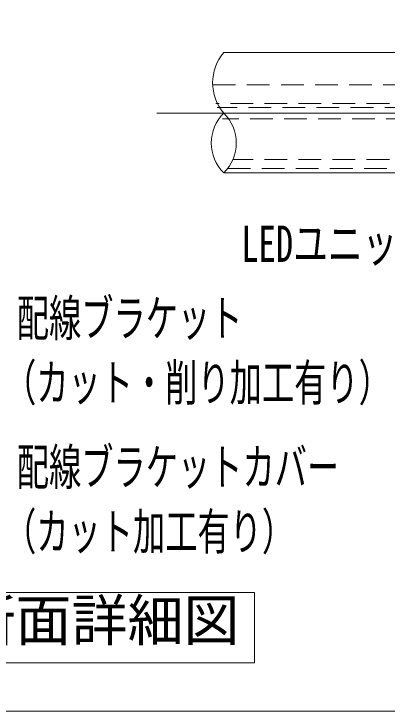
# Model space of a CAD drawing. Units: millimetres, scale not verified. Extents: x -1002 to 998, y -692 to 692.
# Drawn here: x -446.7 to -348.1, y -692.5 to -508.3 of the extents above; entities that cross this region are included whole.
import ezdxf
from ezdxf.enums import TextEntityAlignment as Align

# ---------------------------------------------------------------- set-up
doc = ezdxf.new("R2010")
doc.units = ezdxf.units.MM
doc.header["$LTSCALE"] = 5
doc.linetypes.add('DASHED1', pattern=[1.8, 1.2, -0.6])
for name, color, linetype, lineweight in [('0-0_zumenwaku', 6, 'Continuous', 9), ('0-2_center', 5, 'Continuous', 9), ('0-3_1', 3, 'Continuous', 9), ('0-8_2', 4, 'Continuous', 9), ('0-A_GRE_SSD', 134, 'DASHED1', 9), ('0-F_SUNPO', 134, 'DASHED1', 9), ('1-0_BLU_SSD', 134, 'DASHED1', 9), ('1-1_YEL_SSD', 2, 'DASHED1', 9), ('1-A_3', 2, 'Continuous', 9), ('2-1_08文字', 2, 'Continuous', 9)]:
    doc.layers.add(name, color=color, linetype=linetype, lineweight=lineweight)
doc.layers.add('0-1_moji', color=2, linetype='Continuous')
doc.styles.add('ＭＳ ゴシック', font='')
doc.styles.add('ＭＳ Ｐゴシック', font='')
doc.styles.get('ＭＳ ゴシック').set_extended_font_data('MS Gothic')
doc.styles.get('ＭＳ Ｐゴシック').set_extended_font_data('MS PGothic')

msp = doc.modelspace()

# ---------------------------------------------------------------- linework, layer by layer
at = {"layer": '0-0_zumenwaku'}
msp.add_lwpolyline([(-1002.258, -692.5), (997.742, -692.5), (997.742, 692.5), (-1002.258, 692.5)], close=True, dxfattribs=at)
at = {"layer": '0-2_center'}
msp.add_line((-408.893, -534.533), (503.374, -534.533), dxfattribs=at)
at = {"layer": '0-3_1'}
for p, q in [((105.67, -518.533), (-391.237, -518.533)), ((-391.237, -550.337), (105.67, -550.337))]:
    msp.add_line(p, q, dxfattribs=at)
at = {"layer": '0-8_2'}
for centre, radius, start, end in [((-381.803, -526.533), 12.37, 139.70266, 220.29734), ((-383.457, -542.435), 11.089, 134.55402, 225.44598), ((-399.017, -542.435), 11.089, 314.55402, 45.44598)]:
    msp.add_arc(centre, radius, start, end, dxfattribs=at)
at = {"layer": '0-A_GRE_SSD'}
for p, q in [((-198.712, -533.033), (-392.993, -533.033)), ((-198.298, -536.033), (-391.547, -536.033))]:
    msp.add_line(p, q, dxfattribs=at)
at = {"layer": '0-F_SUNPO'}
msp.add_line((-394.109, -527.033), (-91.987, -527.033), dxfattribs=at)
at = {"layer": '1-0_BLU_SSD'}
msp.add_line((-390.179, -549.133), (-194.487, -549.133), dxfattribs=at)
at = {"layer": '1-1_YEL_SSD'}
for p, q in [((-194.487, -532.033), (-393.336, -532.033)), ((-194.487, -546.808), (-388.827, -546.808))]:
    msp.add_line(p, q, dxfattribs=at)
at = {"layer": '1-A_3'}
msp.add_lwpolyline([(-493.928, -661.193), (-383.106, -661.193), (-383.106, -679.722), (-493.928, -679.722)], close=True, dxfattribs=at)

# ---------------------------------------------------------------- texts
at = {"layer": '0-1_moji', "style": 'ＭＳ Ｐゴシック'}
msp.add_text("A-A'断面詳細図", height=10.85, dxfattribs=at).set_placement((-487.435, -677.2), align=Align.BOTTOM_LEFT)
at = {"layer": '2-1_08文字', "style": 'ＭＳ ゴシック'}
for s, width, p in [('LEDユニット固定パーツ', 0.7, (-386.633, -576.736)), ('配線ブラケット', 0.65, (-445.91, -596.36)), ('（カット・削り加工有り）', 0.65, (-449.27, -613.427)), ('配線ブラケットカバー', 0.65, (-445.91, -635.691)), ('（カット加工有り）', 0.65, (-449.27, -652.758))]:
    msp.add_text(s, height=9.604, dxfattribs=dict(at, width=width)).set_placement(p, align=Align.BOTTOM_LEFT)

doc.saveas('drawing.dxf')
